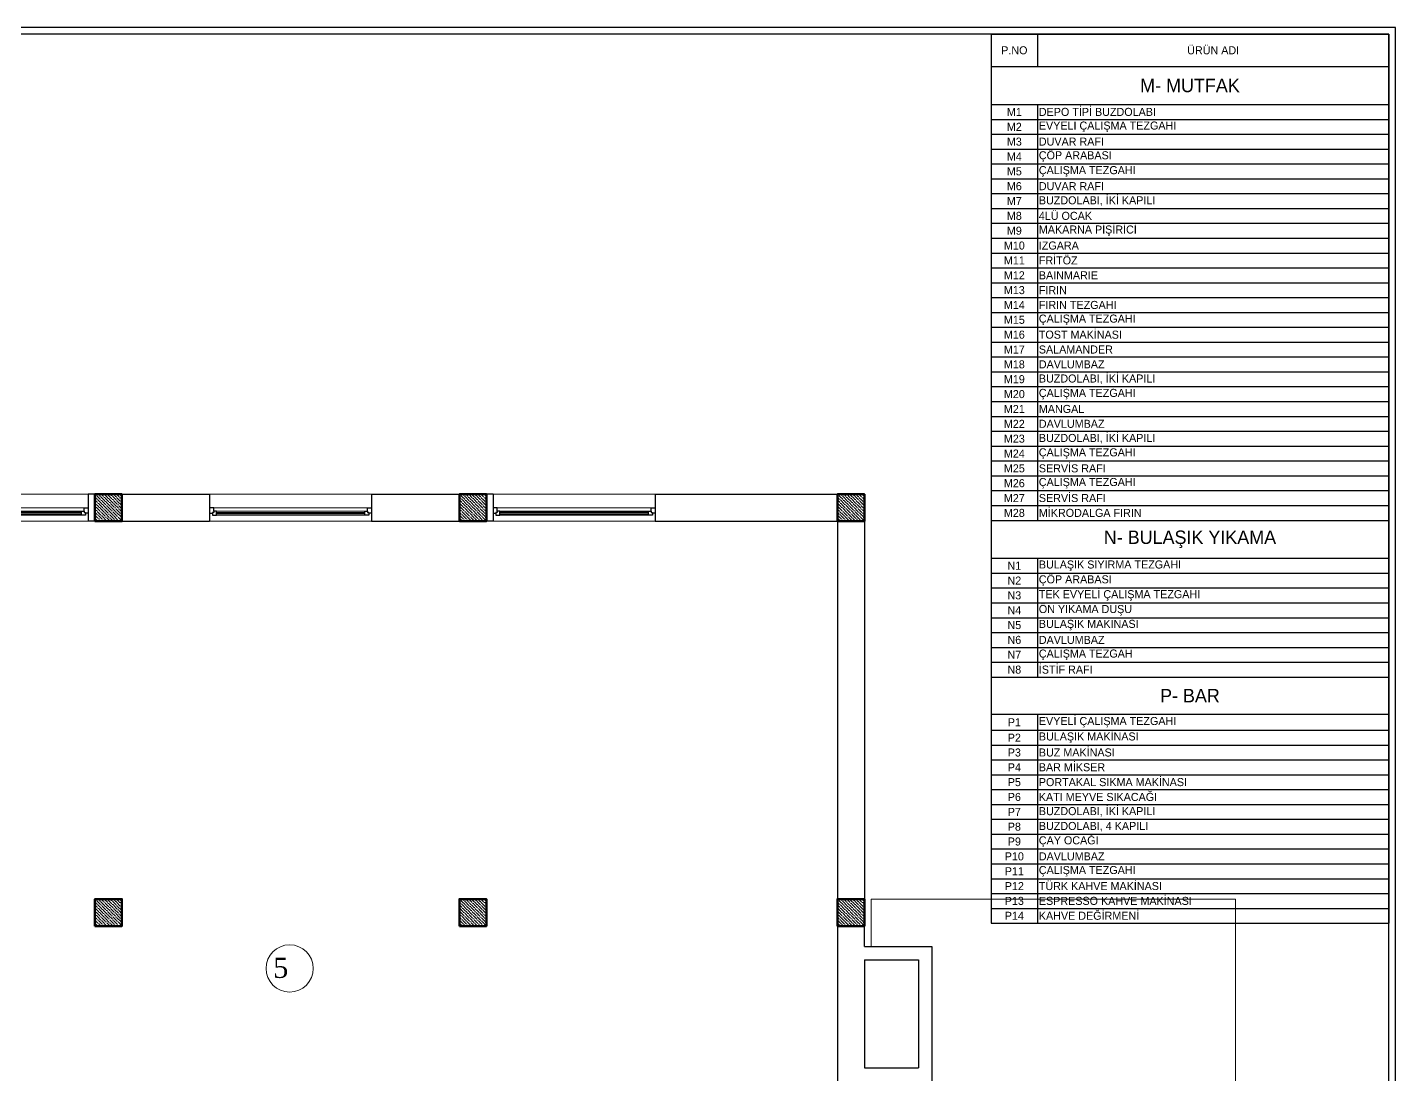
# Model space of a CAD drawing. Header units: millimetres. Extents: x -205382 to -191935, y -245869 to -242620.
# Drawn here: x -198616 to -196589, y -244351 to -242799 of the extents above; entities that cross this region are included whole.
import ezdxf

# ---------------------------------------------------------------- set-up
doc = ezdxf.new("R2010")
doc.units = ezdxf.units.MM
doc.header["$LTSCALE"] = 40
for name, color, linetype, lineweight in [('divar', 7, 'Continuous', 30), ('DIVAR 09', 7, 'Continuous', 9), ('DIVAR 30', 7, 'Continuous', 30), ('KALONA', 7, 'Continuous', 50), ('OKNA', 5, 'Continuous', 30)]:
    doc.layers.add(name, color=color, linetype=linetype, lineweight=lineweight)
doc.styles.add('SKTÜRK', font='GOTHIC.TTF', dxfattribs={"height": 11})

# ---------------------------------------------------------------- blocks, each defined once
blk = doc.blocks.new('PENCERE 120')
at = {"layer": 'OKNA', "lineweight": 9}
for p, q in [((1140, 55), (-1140, 55)), ((-1100, 5), (1100, 5)), ((1100, -55), (-1100, -55))]:
    blk.add_line(p, q, dxfattribs=at)
at = {"layer": 'OKNA'}
for p, q in [((-1100, -15), (1100, -15)), ((1100, -35), (-1100, -35))]:
    blk.add_line(p, q, dxfattribs=at)
for points in [[(-1160, -25), (-1160, -55), (-1100, -55), (-1100, 5), (-1140, 5), (-1140, 55), (-1200, 55), (-1200, -25), (-1160, -25)], [(-1140, 5), (-1140, -15), (-1160, -15), (-1160, -25)], [(1160, -25), (1160, -55), (1100, -55), (1100, 5), (1140, 5), (1140, 55), (1200, 55), (1200, -25), (1160, -25)], [(1140, 5), (1140, -15), (1160, -15), (1160, -25)]]:
    blk.add_lwpolyline(points, dxfattribs=at)
blk = doc.blocks.new('*T68')
at = {"color": 0, "linetype": 'ByBlock', "lineweight": -2, "transparency": 16777216}
for p, q in [((0, 0), (589.3, 0)), ((0, 0), (0, -1317.4)), ((68.8, 0), (68.8, -48.1)), ((589.3, 0), (589.3, -1317.4)), ((0, -48.1), (589.3, -48.1)), ((0, -104.4), (589.3, -104.4)), ((68.8, -104.4), (68.8, -720.5)), ((0, -126.4), (589.3, -126.4)), ((0, -148.4), (589.3, -148.4)), ((0, -170.4), (589.3, -170.4)), ((0, -192.4), (589.3, -192.4)), ((0, -214.4), (589.3, -214.4)), ((0, -236.4), (589.3, -236.4)), ((0, -258.4), (589.3, -258.4)), ((0, -280.4), (589.3, -280.4)), ((0, -302.4), (589.3, -302.4)), ((0, -324.4), (589.3, -324.4)), ((0, -346.4), (589.3, -346.4)), ((0, -368.4), (589.3, -368.4)), ((0, -390.4), (589.3, -390.4)), ((0, -412.4), (589.3, -412.4)), ((0, -434.4), (589.3, -434.4)), ((0, -456.4), (589.3, -456.4)), ((0, -478.4), (589.3, -478.4)), ((0, -500.4), (589.3, -500.4)), ((0, -522.4), (589.3, -522.4)), ((0, -544.5), (589.3, -544.5)), ((0, -566.5), (589.3, -566.5)), ((0, -588.5), (589.3, -588.5)), ((0, -610.5), (589.3, -610.5)), ((0, -632.5), (589.3, -632.5)), ((0, -654.5), (589.3, -654.5)), ((0, -676.5), (589.3, -676.5)), ((0, -698.5), (589.3, -698.5)), ((0, -720.5), (589.3, -720.5)), ((0, -776.7), (589.3, -776.7)), ((68.8, -776.7), (68.8, -952.7)), ((0, -798.7), (589.3, -798.7)), ((0, -820.7), (589.3, -820.7)), ((0, -842.7), (589.3, -842.7)), ((0, -864.7), (589.3, -864.7)), ((0, -886.7), (589.3, -886.7)), ((0, -908.7), (589.3, -908.7)), ((0, -930.7), (589.3, -930.7)), ((0, -952.7), (589.3, -952.7)), ((0, -1007.7), (589.3, -1007.7)), ((68.8, -1007.7), (68.8, -1317.4)), ((0, -1031.5), (589.3, -1031.5)), ((0, -1053.5), (589.3, -1053.5)), ((0, -1075.4), (589.3, -1075.4)), ((0, -1097.4), (589.3, -1097.4)), ((0, -1119.4), (589.3, -1119.4)), ((0, -1141.4), (589.3, -1141.4)), ((0, -1163.4), (589.3, -1163.4)), ((0, -1185.4), (589.3, -1185.4)), ((0, -1207.4), (589.3, -1207.4)), ((0, -1229.4), (589.3, -1229.4)), ((0, -1251.4), (589.3, -1251.4)), ((0, -1273.4), (589.3, -1273.4)), ((0, -1295.4), (589.3, -1295.4)), ((0, -1317.4), (589.3, -1317.4))]:
    blk.add_line(p, q, dxfattribs=at)
at = {"color": 0, "transparency": 16777216, "style": 'SKTÜRK'}
for s, insert, char_height, width, attachment_point in [('P.NO', (34.4, -24.1), 11.91, 38.977, 5), ('ÜRÜN ADI', (329, -24.1), 11.91, 490.739, 5), ('M- MUTFAK', (294.6, -76.3), 19.86, 559.502, 5), ('M1', (34.4, -115.4), 11.91, 64.792, 5), ('DEPO TİPİ BUZDOLABI', (70.7, -115.4), 11.914, 516.554, 4), ('M2', (34.4, -137.4), 11.91, 64.792, 5), ('EVYELİ ÇALIŞMA TEZGAHI', (70.7, -137.4), 11.914, 516.554, 4), ('M3', (34.4, -159.4), 11.91, 64.792, 5), ('DUVAR RAFI', (70.7, -159.4), 11.91, 516.554, 4), ('M4', (34.4, -181.4), 11.91, 64.792, 5), ('ÇÖP ARABASI', (70.7, -181.4), 11.914, 516.554, 4), ('M5', (34.4, -203.4), 11.91, 64.792, 5), ('ÇALIŞMA TEZGAHI', (70.7, -203.4), 11.914, 516.554, 4), ('M6', (34.4, -225.4), 11.91, 64.792, 5), ('DUVAR RAFI', (70.7, -225.4), 11.91, 516.554, 4), ('M7', (34.4, -247.4), 11.91, 64.792, 5), ('BUZDOLABI, İKİ KAPILI ', (70.7, -247.4), 11.914, 516.554, 4), ('M8', (34.4, -269.4), 11.91, 64.792, 5), ('4LÜ OCAK', (70.7, -269.4), 11.91, 516.554, 4), ('MAKARNA PİŞİRİCİ', (70.7, -291.4), 11.914, 516.554, 4), ('M9', (34.4, -291.4), 11.91, 64.792, 5), ('M10', (34.4, -313.4), 11.91, 64.792, 5), ('IZGARA', (70.7, -313.4), 11.91, 516.554, 4), ('M11', (34.4, -335.4), 11.91, 64.792, 5), ('FRİTÖZ', (70.7, -335.4), 11.91, 516.554, 4), ('M12', (34.4, -357.4), 11.91, 64.792, 5), ('BAINMARIE', (70.7, -357.4), 11.91, 516.554, 4), ('M13', (34.4, -379.4), 11.91, 64.792, 5), ('FIRIN', (70.7, -379.4), 11.91, 516.554, 4), ('M14', (34.4, -401.4), 11.91, 64.792, 5), ('FIRIN TEZGAHI', (70.7, -401.4), 11.914, 516.554, 4), ('M15', (34.4, -423.4), 11.91, 64.792, 5), ('ÇALIŞMA TEZGAHI', (70.7, -423.4), 11.914, 516.554, 4), ('M16', (34.4, -445.4), 11.91, 64.792, 5), ('TOST MAKİNASI', (70.7, -445.4), 11.914, 516.554, 4), ('M17', (34.4, -467.4), 11.91, 64.792, 5), ('SALAMANDER', (70.7, -467.4), 11.91, 516.554, 4), ('M18', (34.4, -489.4), 11.91, 64.792, 5), ('DAVLUMBAZ', (70.7, -489.4), 11.91, 516.554, 4), ('M19', (34.4, -511.4), 11.91, 64.792, 5), ('BUZDOLABI, İKİ KAPILI', (70.7, -511.4), 11.914, 516.554, 4), ('ÇALIŞMA TEZGAHI', (70.7, -533.5), 11.914, 516.554, 4), ('M20', (34.4, -533.5), 11.91, 64.792, 5), ('M21', (34.4, -555.5), 11.91, 64.792, 5), ('MANGAL', (70.7, -555.5), 11.91, 516.554, 4), ('M22', (34.4, -577.5), 11.91, 64.792, 5), ('DAVLUMBAZ', (70.7, -577.5), 11.91, 516.554, 4), ('M23', (34.4, -599.5), 11.91, 64.792, 5), ('BUZDOLABI, İKİ KAPILI', (70.7, -599.5), 11.914, 516.554, 4), ('M24', (34.4, -621.5), 11.91, 64.792, 5), ('ÇALIŞMA TEZGAHI', (70.7, -621.5), 11.914, 516.554, 4), ('M25', (34.4, -643.5), 11.91, 64.792, 5), ('SERVİS RAFI', (70.7, -643.5), 11.914, 516.554, 4), ('M26', (34.4, -665.5), 11.91, 64.792, 5), ('ÇALIŞMA TEZGAHI', (70.7, -665.5), 11.914, 516.554, 4), ('M27', (34.4, -687.5), 11.91, 64.792, 5), ('SERVİS RAFI', (70.7, -687.5), 11.914, 516.554, 4), ('M28', (34.4, -709.5), 11.91, 64.792, 5), ('MİKRODALGA FIRIN ', (70.7, -709.5), 11.914, 516.554, 4), ('N- BULAŞIK YIKAMA', (294.6, -748.6), 19.857, 559.502, 5), ('N1', (34.4, -787.7), 11.91, 64.792, 5), ('BULAŞIK SIYIRMA TEZGAHI', (70.7, -787.7), 11.914, 516.554, 4), ('N2', (34.4, -809.7), 11.91, 64.792, 5), ('ÇÖP ARABASI', (70.7, -809.7), 11.914, 516.554, 4), ('N3', (34.4, -831.7), 11.91, 64.792, 5), ('TEK EVYELİ ÇALIŞMA TEZGAHI', (70.7, -831.7), 11.914, 516.554, 4), ('N4', (34.4, -853.7), 11.91, 64.792, 5), ('ÖN YIKAMA DUŞU', (70.7, -853.7), 11.914, 516.554, 4), ('N5', (34.4, -875.7), 11.91, 64.792, 5), ('BULAŞIK MAKİNASI', (70.7, -875.7), 11.914, 516.554, 4), ('N6', (34.4, -897.7), 11.91, 64.792, 5), ('DAVLUMBAZ', (70.7, -897.7), 11.91, 516.554, 4), ('ÇALIŞMA TEZGAH', (70.7, -919.7), 11.914, 516.554, 4), ('N7', (34.4, -919.7), 11.91, 64.792, 5), ('N8', (34.4, -941.7), 11.91, 64.792, 5), ('İSTİF RAFI', (70.7, -941.7), 11.91, 516.554, 4), ('P- BAR', (294.6, -980.2), 19.86, 585.317, 5), ('EVYELİ ÇALIŞMA TEZGAHI', (70.7, -1019.6), 11.914, 516.554, 4), ('P1', (34.4, -1019.6), 11.91, 64.792, 5), ('BULAŞIK MAKİNASI', (70.7, -1042.5), 11.914, 516.554, 4), ('P2', (34.4, -1042.5), 11.91, 64.792, 5), ('P3', (34.4, -1064.5), 11.91, 64.792, 5), ('BUZ MAKİNASI', (70.7, -1064.5), 11.914, 516.554, 4), ('P4', (34.4, -1086.4), 11.91, 64.792, 5), ('BAR MİKSER', (70.7, -1086.4), 11.91, 516.554, 4), ('P5', (34.4, -1108.4), 11.91, 64.792, 5), ('PORTAKAL SIKMA MAKİNASI', (70.7, -1108.4), 11.914, 516.554, 4), ('P6', (34.4, -1130.4), 11.91, 64.792, 5), ('KATI MEYVE SIKACAĞI', (70.7, -1130.4), 11.914, 516.554, 4), ('P7', (34.4, -1152.4), 11.91, 64.792, 5), ('BUZDOLABI, İKİ KAPILI', (70.7, -1152.4), 11.914, 516.554, 4), ('P8', (34.4, -1174.4), 11.91, 64.792, 5), ('BUZDOLABI, 4 KAPILI', (70.7, -1174.4), 11.914, 516.554, 4), ('P9', (34.4, -1196.4), 11.91, 64.792, 5), ('ÇAY OCAĞI', (70.7, -1196.4), 11.91, 516.554, 4), ('P10', (34.4, -1218.4), 11.91, 64.792, 5), ('DAVLUMBAZ', (70.7, -1218.4), 11.91, 516.554, 4), ('P11', (34.4, -1240.4), 11.91, 64.792, 5), ('ÇALIŞMA TEZGAHI', (70.7, -1240.4), 11.914, 516.554, 4), ('P12', (34.4, -1262.4), 11.91, 64.792, 5), ('TÜRK KAHVE MAKİNASI', (70.7, -1262.4), 11.914, 516.554, 4), ('ESPRESSO KAHVE MAKİNASI', (70.7, -1284.4), 11.914, 516.554, 4), ('P13', (34.4, -1284.4), 11.91, 64.792, 5), ('KAHVE DEĞİRMENİ', (70.7, -1306.4), 11.914, 516.554, 4), ('P14', (34.4, -1306.4), 11.91, 64.792, 5)]:
    blk.add_mtext(s, dxfattribs=dict(at, insert=insert, char_height=char_height, width=width, attachment_point=attachment_point))

msp = doc.modelspace()

# ---------------------------------------------------------------- hatches: boundary and pattern name
at = {"layer": 'KALONA', "lineweight": 5, "ltscale": 100}
h = msp.add_hatch(dxfattribs=at)
h.set_pattern_fill('ANSI36', color=129, angle=90, style=0)
h.set_pattern_definition([(135, (-198515.6862, -243531.0427), (-6.17393, 1.6838), [7.9375, -1.5875, 0, -1.5875])])
h.paths.add_polyline_path([(-198515.7, -243531), (-198515.7, -243491), (-198475.7, -243491), (-198475.7, -243531)])
h = msp.add_hatch(dxfattribs=at)
h.set_pattern_fill('ANSI36', color=129, angle=90, style=0)
h.set_pattern_definition([(135, (-197975.6862, -243531.0427), (-6.17393, 1.6838), [7.9375, -1.5875, 0, -1.5875])])
h.paths.add_polyline_path([(-197975.7, -243531), (-197975.7, -243491), (-197935.7, -243491), (-197935.7, -243531)])
h = msp.add_hatch(dxfattribs=at)
h.set_pattern_fill('ANSI36', color=129, angle=90, style=0)
h.set_pattern_definition([(135, (-197415.6862, -243531.0427), (-6.17393, 1.6838), [7.9375, -1.5875, 0, -1.5875])])
h.paths.add_polyline_path([(-197415.7, -243531), (-197415.7, -243491), (-197375.7, -243491), (-197375.7, -243531)])
h = msp.add_hatch(dxfattribs=at)
h.set_pattern_fill('ANSI36', color=129, angle=90, style=0)
h.set_pattern_definition([(135, (-198515.6862, -244131.0427), (-6.17393, 1.6838), [7.9375, -1.5875, 0, -1.5875])])
h.paths.add_polyline_path([(-198515.7, -244131), (-198515.7, -244091), (-198475.7, -244091), (-198475.7, -244131)])
h = msp.add_hatch(dxfattribs=at)
h.set_pattern_fill('ANSI36', color=129, angle=90, style=0)
h.set_pattern_definition([(135, (-197975.6862, -244131.0427), (-6.17393, 1.6838), [7.9375, -1.5875, 0, -1.5875])])
h.paths.add_polyline_path([(-197975.7, -244131), (-197975.7, -244091), (-197935.7, -244091), (-197935.7, -244131)])
h = msp.add_hatch(dxfattribs=at)
h.set_pattern_fill('ANSI36', color=129, angle=90, style=0)
h.set_pattern_definition([(135, (-197415.6862, -244131.0427), (-6.17393, 1.6838), [7.9375, -1.5875, 0, -1.5875])])
h.paths.add_polyline_path([(-197415.7, -244131), (-197415.7, -244091), (-197375.7, -244091), (-197375.7, -244131)])

# ---------------------------------------------------------------- linework, layer by layer
for points in [[(-200703.6, -245739.3), (-196588.6, -245739.3), (-196588.6, -242799.3), (-200703.6, -242799.3)], [(-200693.6, -245729.3), (-196598.6, -245729.3), (-196598.6, -242809.3), (-200693.6, -242809.3)]]:
    msp.add_lwpolyline(points, close=True)
at = {"layer": 'divar', "lineweight": 0}
msp.add_circle((-198227.2, -244193.7), 35, dxfattribs=at)
at = {"layer": 'DIVAR 09', "ltscale": 5}
for p, q in [((-198765.7, -243491), (-198525.7, -243491)), ((-198345.7, -243491), (-198105.7, -243491)), ((-197925.7, -243491), (-197685.7, -243491)), ((-198525.7, -243531), (-198765.7, -243531)), ((-198105.7, -243531), (-198345.7, -243531)), ((-197685.7, -243531), (-197925.7, -243531)), ((-197365.7, -244091), (-196825.7, -244091)), ((-197365.7, -244161), (-197365.7, -244091)), ((-196825.7, -244091), (-196825.7, -244791))]:
    msp.add_line(p, q, dxfattribs=at)
at = {"layer": 'DIVAR 30', "ltscale": 5}
for p, q in [((-198525.7, -243491), (-198525.7, -243531)), ((-198515.7, -243491), (-198525.7, -243491)), ((-198475.7, -243491), (-198345.7, -243491)), ((-198345.7, -243491), (-198345.7, -243531)), ((-198105.7, -243491), (-197975.7, -243491)), ((-198105.7, -243491), (-198105.7, -243531)), ((-197925.7, -243491), (-197935.7, -243491)), ((-197925.7, -243491), (-197925.7, -243531)), ((-197685.7, -243491), (-197415.7, -243491)), ((-197685.7, -243491), (-197685.7, -243531)), ((-198515.7, -243531), (-198525.7, -243531)), ((-198475.7, -243531), (-198345.7, -243531)), ((-198105.7, -243531), (-197975.7, -243531)), ((-197925.7, -243531), (-197935.7, -243531)), ((-197685.7, -243531), (-197415.7, -243531)), ((-197415.7, -243531), (-197415.7, -244091)), ((-197375.7, -243531), (-197375.7, -244091)), ((-197415.7, -244131), (-197415.7, -244751)), ((-197375.7, -244161), (-197375.7, -244131)), ((-197375.7, -244161), (-197275.7, -244161)), ((-197275.7, -244161), (-197275.7, -244361)), ((-197375.7, -244181), (-197375.7, -244341)), ((-197375.7, -244181), (-197295.7, -244181)), ((-197295.7, -244181), (-197295.7, -244341)), ((-197375.7, -244341), (-197295.7, -244341))]:
    msp.add_line(p, q, dxfattribs=at)
at = {"layer": 'KALONA', "ltscale": 5}
for points in [[(-198515.7, -243531), (-198515.7, -243491), (-198475.7, -243491), (-198475.7, -243531)], [(-197975.7, -243531), (-197975.7, -243491), (-197935.7, -243491), (-197935.7, -243531)], [(-197415.7, -243531), (-197415.7, -243491), (-197375.7, -243491), (-197375.7, -243531)], [(-198515.7, -244131), (-198515.7, -244091), (-198475.7, -244091), (-198475.7, -244131)], [(-197975.7, -244131), (-197975.7, -244091), (-197935.7, -244091), (-197935.7, -244131)], [(-197415.7, -244131), (-197415.7, -244091), (-197375.7, -244091), (-197375.7, -244131)]]:
    msp.add_lwpolyline(points, close=True, dxfattribs=at)

# ---------------------------------------------------------------- block references
msp.add_blockref('*T68', (-197187.9, -242809.3))
at = {"layer": 'OKNA', "yscale": 0.1, "zscale": 0.1}
for p, xscale in [((-198645.7, -243516.5), -0.1), ((-198225.7, -243516.5), 0.1), ((-197805.7, -243516.5), -0.1)]:
    msp.add_blockref('PENCERE 120', p, dxfattribs=dict(at, xscale=xscale))

# ---------------------------------------------------------------- texts
at = {"lineweight": 0, "insert": (-198229.1, -244177.7), "char_height": 30, "width": 1.814, "attachment_point": 3}
msp.add_mtext('{\\fTimes New Roman|b0|i0|c162|p18;5}', dxfattribs=at)

doc.saveas('drawing.dxf')
